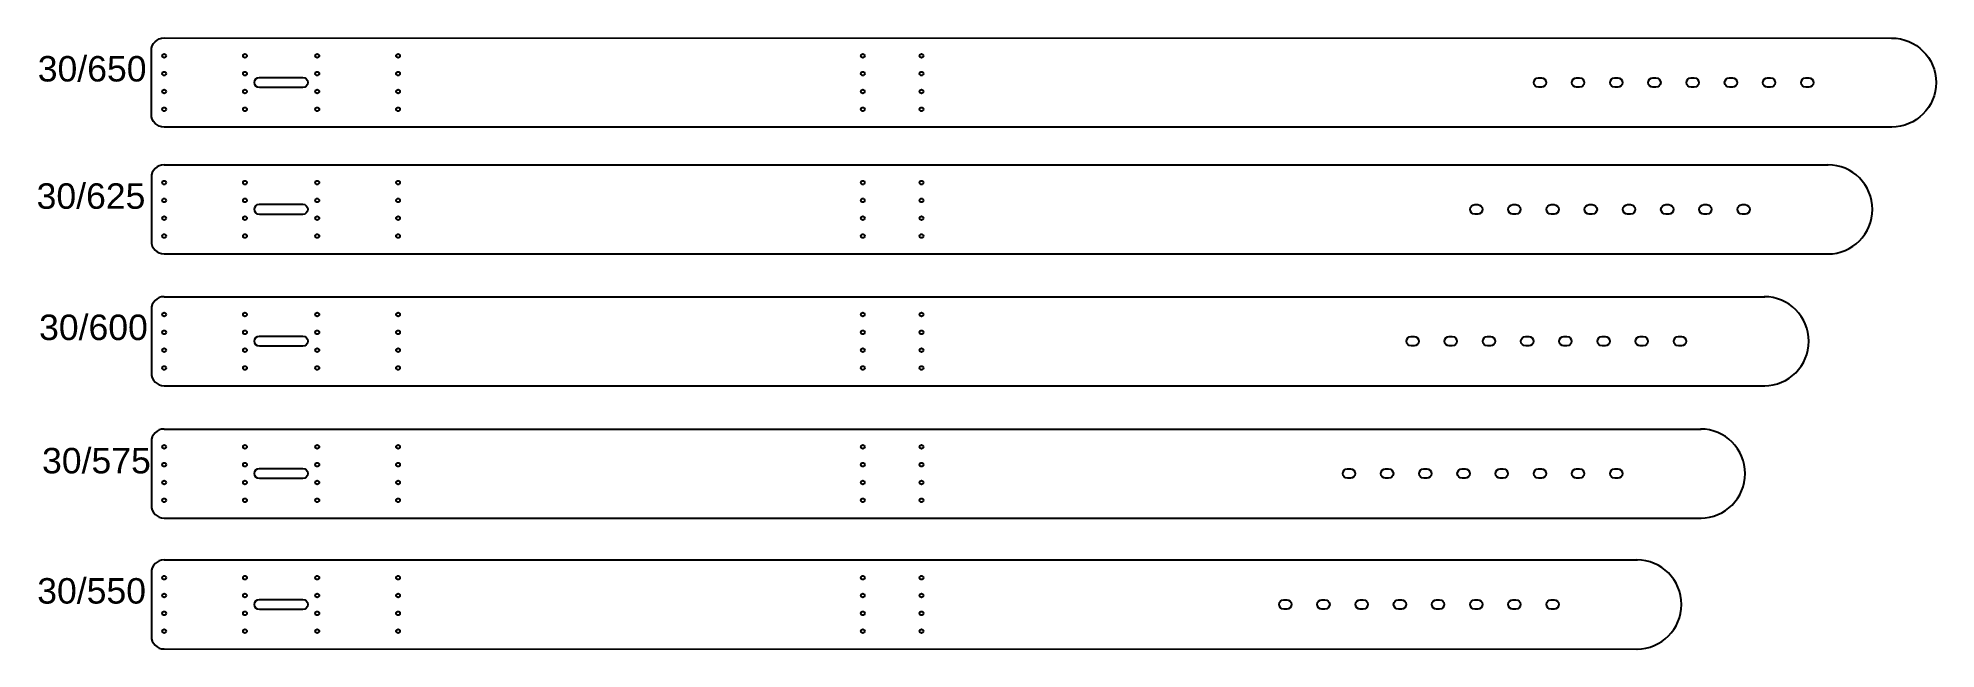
# Model space of a CAD drawing. Header units: millimetres. Extents: x 1158 to 1903, y 1862 to 2102.
import ezdxf

# ---------------------------------------------------------------- set-up
doc = ezdxf.new("R2010")
doc.units = ezdxf.units.MM
doc.styles.get("Standard").update_dxf_attribs({"font": 'arial.ttf'})

# ---------------------------------------------------------------- blocks, each defined once
blk = doc.blocks.new('*U5')
blk.add_lwpolyline([(-1.18, -1.85, -1), (-1.18, 1.85), (0, 1.85, -1), (0, -1.85)], format="xyb", close=True)
blk.add_lwpolyline([(-1.18, -1.85, -1), (-1.18, 1.85), (0, 1.85, -1), (0, -1.85)], format="xyb", close=True)
blk = doc.blocks.new('*U6')
at = {"color": 0, "linetype": 'ByBlock', "lineweight": -2, "transparency": 16777216}
for p in [(1703.31, 2084.56), (1718.31, 2084.56), (1733.31, 2084.56), (1748.31, 2084.56), (1763.31, 2084.56), (1778.31, 2084.56), (1793.31, 2084.56), (1808.31, 2084.56)]:
    blk.add_blockref('*U5', p, dxfattribs=at)
blk = doc.blocks.new('*U12')
blk.add_lwpolyline([(-1.18, -1.85, -1), (-1.18, 1.85), (0, 1.85, -1), (0, -1.85)], format="xyb", close=True)
blk.add_lwpolyline([(-1.18, -1.85, -1), (-1.18, 1.85), (0, 1.85, -1), (0, -1.85)], format="xyb", close=True)
blk = doc.blocks.new('*U14')
at = {"color": 0, "linetype": 'ByBlock', "lineweight": -2, "transparency": 16777216}
for p in [(1703.31, 2084.56), (1718.31, 2084.56), (1733.31, 2084.56), (1748.31, 2084.56), (1763.31, 2084.56), (1778.31, 2084.56), (1793.31, 2084.56), (1808.31, 2084.56)]:
    blk.add_blockref('*U12', p, dxfattribs=at)
blk = doc.blocks.new('*U19')
blk.add_lwpolyline([(-1.18, -1.85, -1), (-1.18, 1.85), (0, 1.85, -1), (0, -1.85)], format="xyb", close=True)
blk.add_lwpolyline([(-1.18, -1.85, -1), (-1.18, 1.85), (0, 1.85, -1), (0, -1.85)], format="xyb", close=True)
blk = doc.blocks.new('*U21')
at = {"color": 0, "linetype": 'ByBlock', "lineweight": -2, "transparency": 16777216}
for p in [(1703.31, 2084.56), (1718.31, 2084.56), (1733.31, 2084.56), (1748.31, 2084.56), (1763.31, 2084.56), (1778.31, 2084.56), (1793.31, 2084.56), (1808.31, 2084.56)]:
    blk.add_blockref('*U19', p, dxfattribs=at)
blk = doc.blocks.new('*U26')
blk.add_lwpolyline([(-1.18, -1.85, -1), (-1.18, 1.85), (0, 1.85, -1), (0, -1.85)], format="xyb", close=True)
blk.add_lwpolyline([(-1.18, -1.85, -1), (-1.18, 1.85), (0, 1.85, -1), (0, -1.85)], format="xyb", close=True)
blk = doc.blocks.new('*U28')
at = {"color": 0, "linetype": 'ByBlock', "lineweight": -2, "transparency": 16777216}
for p in [(1703.31, 2084.56), (1718.31, 2084.56), (1733.31, 2084.56), (1748.31, 2084.56), (1763.31, 2084.56), (1778.31, 2084.56), (1793.31, 2084.56), (1808.31, 2084.56)]:
    blk.add_blockref('*U26', p, dxfattribs=at)
blk = doc.blocks.new('*U34')
blk.add_lwpolyline([(-1.18, -1.85, -1), (-1.18, 1.85), (0, 1.85, -1), (0, -1.85)], format="xyb", close=True)
blk.add_lwpolyline([(-1.18, -1.85, -1), (-1.18, 1.85), (0, 1.85, -1), (0, -1.85)], format="xyb", close=True)
blk = doc.blocks.new('*U35')
at = {"color": 0, "linetype": 'ByBlock', "lineweight": -2, "transparency": 16777216}
for p in [(1703.31, 2084.56), (1718.31, 2084.56), (1733.31, 2084.56), (1748.31, 2084.56), (1763.31, 2084.56), (1778.31, 2084.56), (1793.31, 2084.56), (1808.31, 2084.56)]:
    blk.add_blockref('*U34', p, dxfattribs=at)

msp = doc.modelspace()

# ---------------------------------------------------------------- linework, layer by layer
for p, q in [((1207.36, 2052.25), (1860.96, 2052.26)), ((1207.36, 2000.44), (1836.01, 2000.46)), ((1207.36, 1948.47), (1811.05, 1948.48)), ((1207.36, 1897.08), (1786.08, 1897.09))]:
    msp.add_line(p, q)
for points in [[(1885.89, 2067.05), (1207.36, 2067.06, -0.414214), (1202.36, 2072.06), (1202.36, 2097.06, -0.414214), (1207.36, 2102.06), (1885.81, 2102.05, -1), (1885.81, 2067.05)], [(1244.81, 2082.56, -1), (1244.81, 2086.56), (1261.81, 2086.56, -1), (1261.81, 2082.56)], [(1261.81, 2082.56), (1244.81, 2082.56, -1)], [(1207.36, 2052.27, 0.414214), (1202.36, 2047.27), (1202.36, 2022.27, 0.414214), (1207.36, 2017.27), (1860.96, 2017.26)], [(1244.81, 2032.77, -1), (1244.81, 2036.77), (1261.81, 2036.77, -1), (1261.81, 2032.77)], [(1261.81, 2032.77), (1244.81, 2032.77, -1)], [(1207.36, 2000.47, 0.414214), (1202.36, 1995.47), (1202.36, 1970.47, 0.414214), (1207.36, 1965.47), (1836.01, 1965.46)], [(1244.81, 1980.97, -1), (1244.81, 1984.97), (1261.81, 1984.97, -1), (1261.81, 1980.97)], [(1261.81, 1980.97), (1244.81, 1980.97, -1)], [(1207.36, 1948.5, 0.414214), (1202.36, 1943.5), (1202.36, 1918.5, 0.414214), (1207.36, 1913.5), (1811.05, 1913.49)], [(1244.81, 1929, -1), (1244.81, 1933), (1261.81, 1933, -1), (1261.81, 1929)], [(1261.81, 1929), (1244.81, 1929, -1)], [(1207.36, 1897.11, 0.414214), (1202.36, 1892.11), (1202.36, 1867.11, 0.414214), (1207.36, 1862.11), (1786.08, 1862.1)], [(1244.81, 1877.61, -1), (1244.81, 1881.61), (1261.81, 1881.61, -1), (1261.81, 1877.61)], [(1261.81, 1877.61), (1244.81, 1877.61, -1)]]:
    msp.add_lwpolyline(points, format="xyb")
for centre in [(1207.36, 2095.06), (1239.11, 2095.06), (1267.51, 2095.06), (1299.26, 2095.06), (1481.81, 2095.06), (1504.81, 2095.06), (1207.36, 2088.06), (1239.11, 2088.06), (1267.51, 2088.06), (1299.26, 2088.06), (1481.81, 2088.06), (1504.81, 2088.06), (1207.36, 2081.06), (1239.11, 2081.06), (1267.51, 2081.06), (1299.26, 2081.06), (1481.81, 2081.06), (1504.81, 2081.06), (1207.36, 2074.06), (1239.11, 2074.06), (1267.51, 2074.06), (1299.26, 2074.06), (1481.81, 2074.06), (1504.81, 2074.06), (1207.36, 2045.27), (1239.11, 2045.27), (1267.51, 2045.27), (1299.26, 2045.27), (1481.81, 2045.27), (1504.81, 2045.27), (1207.36, 2038.27), (1239.11, 2038.27), (1267.51, 2038.27), (1299.26, 2038.27), (1481.81, 2038.27), (1504.81, 2038.27), (1207.36, 2031.27), (1239.11, 2031.27), (1267.51, 2031.27), (1299.26, 2031.27), (1481.81, 2031.27), (1504.81, 2031.27), (1207.36, 2024.27), (1239.11, 2024.27), (1267.51, 2024.27), (1299.26, 2024.27), (1481.81, 2024.27), (1504.81, 2024.27), (1207.36, 1993.47), (1239.11, 1993.47), (1267.51, 1993.47), (1299.26, 1993.47), (1481.81, 1993.47), (1504.81, 1993.47), (1207.36, 1986.47), (1239.11, 1986.47), (1267.51, 1986.47), (1299.26, 1986.47), (1481.81, 1986.47), (1504.81, 1986.47), (1207.36, 1979.47), (1239.11, 1979.47), (1267.51, 1979.47), (1299.26, 1979.47), (1481.81, 1979.47), (1504.81, 1979.47), (1207.36, 1972.47), (1239.11, 1972.47), (1267.51, 1972.47), (1299.26, 1972.47), (1481.81, 1972.47), (1504.81, 1972.47), (1207.36, 1941.5), (1239.11, 1941.5), (1267.51, 1941.5), (1299.26, 1941.5), (1481.81, 1941.5), (1504.81, 1941.5), (1207.36, 1934.5), (1239.11, 1934.5), (1267.51, 1934.5), (1299.26, 1934.5), (1481.81, 1934.5), (1504.81, 1934.5), (1207.36, 1927.5), (1239.11, 1927.5), (1267.51, 1927.5), (1299.26, 1927.5), (1481.81, 1927.5), (1504.81, 1927.5), (1207.36, 1920.5), (1239.11, 1920.5), (1267.51, 1920.5), (1299.26, 1920.5), (1481.81, 1920.5), (1504.81, 1920.5), (1207.36, 1890.11), (1239.11, 1890.11), (1267.51, 1890.11), (1299.26, 1890.11), (1481.81, 1890.11), (1504.81, 1890.11), (1207.36, 1883.11), (1239.11, 1883.11), (1267.51, 1883.11), (1299.26, 1883.11), (1481.81, 1883.11), (1504.81, 1883.11), (1207.36, 1876.11), (1239.11, 1876.11), (1267.51, 1876.11), (1299.26, 1876.11), (1481.81, 1876.11), (1504.81, 1876.11), (1207.36, 1869.11), (1239.11, 1869.11), (1267.51, 1869.11), (1299.26, 1869.11), (1481.81, 1869.11), (1504.81, 1869.11)]:
    msp.add_circle(centre, 0.75)
for centre, start, end in [((1207.36, 2084.56), 269.99729, 270), ((1860.81, 2034.76), 270, 89.99996), ((1207.36, 2034.77), 269.99729, 270), ((1835.81, 1982.96), 270, 89.99996), ((1207.36, 1982.97), 269.99729, 270), ((1810.81, 1930.99), 270, 89.99996), ((1207.36, 1931), 269.99729, 270), ((1785.81, 1879.59), 270, 89.99996), ((1207.36, 1879.61), 269.99729, 270)]:
    msp.add_arc(centre, 17.5, start, end)

# ---------------------------------------------------------------- block references
for name, p in [('*U6', (45, -0.01)), ('*U14', (20, -49.8)), ('*U21', (-5, -101.61)), ('*U28', (-30, -153.58)), ('*U35', (-55, -204.97))]:
    msp.add_blockref(name, p)

# ---------------------------------------------------------------- texts
at = {"char_height": 10, "attachment_point": 1}
for s, insert in [('30/650', (1157.74, 2094.97)), ('30/625', (1157.29, 2044.98)), ('30/600', (1158.26, 1993.43)), ('30/575', (1159.42, 1941.08)), ('30/550', (1157.53, 1889.94))]:
    msp.add_mtext_dynamic_manual_height_columns(s, width=6.2597, gutter_width=12.5, heights=[0], dxfattribs=dict(at, insert=insert))

doc.saveas('drawing.dxf')
